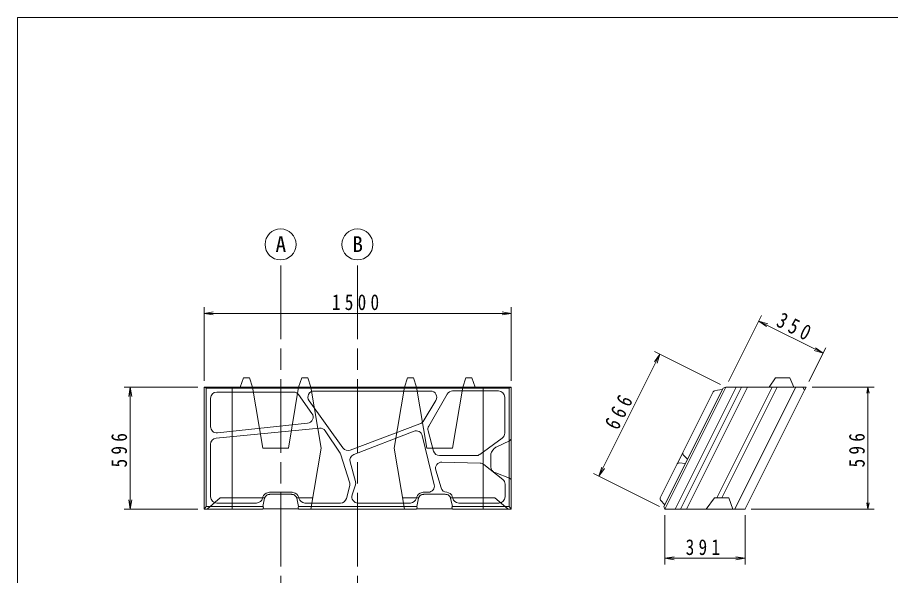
# Model space of a CAD drawing. Units: millimetres on the paper, scale 1:30. Extents: x 15 to 282, y 15 to 195.
# Drawn here: x 15 to 157.1, y 104.2 to 195 of the extents above; entities that cross this region are included whole.
import ezdxf
from ezdxf.enums import TextEntityAlignment as Align

# ---------------------------------------------------------------- set-up
doc = ezdxf.new("R2010")
doc.units = ezdxf.units.MM
doc.linetypes.add('CHAIN', pattern=[18.5, 12, -1.5, 3.5, -1.5])
for name, color, linetype, lineweight in [('D-STR-DIM', 7, 'Continuous', 13), ('D-STR-STR2', 3, 'Continuous', 13), ('V-nasSTD', 7, 'Continuous', 13)]:
    doc.layers.add(name, color=color, linetype=linetype, lineweight=lineweight)
doc.styles.add('ＭＳ ゴシック-5.0-0.0', font='')
doc.styles.get('ＭＳ ゴシック-5.0-0.0').set_extended_font_data('ＭＳ ゴシック-5.0-0.0')

msp = doc.modelspace()

# ---------------------------------------------------------------- linework, layer by layer
at = {"layer": 'D-STR-DIM', "linetype": 'CHAIN', "lineweight": 18}
for p, q in [((57.857, 154.661), (57.857, 53.892)), ((70.357, 154.661), (70.357, 53.892))]:
    msp.add_line(p, q, dxfattribs=at)
at = {"layer": 'D-STR-DIM'}
for p, q in [((45.357, 135.856), (45.357, 147.856)), ((95.357, 135.856), (95.357, 147.856)), ((45.357, 146.856), (46.857, 147.106)), ((45.357, 146.856), (95.357, 146.856)), ((45.357, 146.856), (46.857, 146.606)), ((95.357, 146.856), (93.857, 147.106)), ((95.357, 146.856), (93.857, 146.606)), ((44.357, 134.856), (32.357, 134.856)), ((33.357, 134.856), (33.107, 133.356)), ((33.357, 115), (33.357, 134.856)), ((33.357, 134.856), (33.607, 133.356)), ((33.357, 115), (33.107, 116.5)), ((33.357, 115), (33.607, 116.5)), ((44.357, 115), (32.357, 115)), ((120.357, 114), (120.357, 106)), ((133.401, 114), (133.401, 106)), ((120.357, 107), (121.857, 107.25)), ((120.357, 107), (133.401, 107)), ((120.357, 107), (121.857, 106.75)), ((133.401, 107), (131.901, 107.25)), ((133.401, 107), (131.901, 106.75))]:
    msp.add_line(p, q, dxfattribs=at)
for centre in [(57.819, 158.074), (70.319, 158.074)]:
    msp.add_circle(centre, 2.526, dxfattribs=at)
at = {"layer": 'D-STR-STR2'}
for p, q in [((51.757, 136.356), (51.257, 134.856)), ((51.757, 136.356), (52.757, 136.356)), ((52.757, 136.356), (53.257, 134.856)), ((61.257, 136.356), (60.757, 134.856)), ((61.257, 136.356), (62.257, 136.356)), ((62.257, 136.356), (62.757, 134.856)), ((78.457, 136.356), (77.957, 134.856)), ((79.457, 136.356), (78.457, 136.356)), ((79.457, 136.356), (79.957, 134.856)), ((87.957, 136.356), (87.457, 134.856)), ((88.957, 136.356), (87.957, 136.356)), ((88.957, 136.356), (89.457, 134.856)), ((138.329, 136.356), (137.329, 134.856)), ((138.329, 136.356), (140.662, 136.356)), ((141.329, 134.856), (140.662, 136.356)), ((45.357, 115), (45.357, 134.856)), ((45.357, 134.856), (45.69, 134.707)), ((95.357, 134.856), (45.357, 134.856)), ((45.69, 134.707), (45.69, 115.447)), ((95.024, 134.707), (45.69, 134.707)), ((47.422, 134.055), (59.933, 134.055)), ((49.924, 115.012), (49.924, 134.844)), ((54.924, 124.928), (53.259, 134.844)), ((59.09, 124.928), (60.755, 134.844)), ((60.749, 133.633), (62.924, 130.565)), ((64.424, 124.928), (62.759, 134.844)), ((63.267, 134.217), (82.235, 134.217)), ((76.29, 124.928), (77.955, 134.844)), ((81.624, 124.928), (79.959, 134.844)), ((84.944, 133.727), (81.926, 128.501)), ((85.79, 124.928), (87.455, 134.844)), ((93.292, 134.227), (85.81, 134.227)), ((90.79, 115.012), (90.79, 134.844)), ((95.024, 134.707), (95.357, 134.856)), ((95.024, 115.447), (95.024, 134.707)), ((95.357, 134.856), (95.357, 115)), ((120.208, 115.447), (129.838, 134.707)), ((130.285, 134.856), (120.357, 115)), ((122.024, 115), (131.952, 134.856)), ((122.91, 115), (132.838, 134.856)), ((128.229, 134.097), (123.286, 124.212)), ((123.883, 115), (133.811, 134.856)), ((128.483, 134.279), (129.706, 134.442)), ((128.813, 116.833), (137.825, 134.856)), ((129.617, 116.833), (138.629, 134.856)), ((129.838, 134.707), (130.285, 134.856)), ((130.285, 134.856), (142.78, 134.856)), ((141.628, 134.787), (131.734, 115)), ((143.083, 134.364), (133.423, 115.045)), ((142.78, 134.856), (143.083, 134.364)), ((142.78, 134.856), (143.329, 134.856)), ((143.083, 134.364), (143.329, 134.856)), ((46.422, 128.417), (46.422, 133.055)), ((67.962, 124.965), (62.455, 132.634)), ((83.088, 132.697), (81.004, 129.28)), ((94.292, 127.37), (94.292, 133.227)), ((47.326, 126.55), (64.157, 128.174)), ((62.214, 128.992), (47.528, 127.423)), ((80.501, 128.864), (69.125, 124.612)), ((65.085, 127.733), (67.505, 124.103)), ((79.538, 127.666), (69.746, 123.881)), ((82.825, 118.983), (80.87, 126.971)), ((81.826, 127.742), (82.709, 124.449)), ((90.231, 123.9), (93.881, 126.562)), ((46.422, 117), (46.422, 125.554)), ((95.053, 126.102), (92.919, 125.103)), ((95.053, 126.102), (95.355, 126.38)), ((59.09, 124.928), (54.924, 124.928)), ((62.759, 115.013), (64.424, 124.928)), ((67.625, 123.852), (69.052, 119.383)), ((77.955, 115.013), (76.29, 124.928)), ((81.624, 124.928), (85.79, 124.928)), ((83.675, 123.708), (89.641, 123.708)), ((92.018, 123.621), (92.018, 122.576)), ((123.277, 124.202), (122.404, 122.427)), ((124.042, 123.115), (123.345, 123.83)), ((69.142, 122.685), (70.006, 119.519)), ((84.062, 122.64), (90.289, 122.482)), ((90.881, 122.268), (93.975, 119.84)), ((92.011, 122.021), (92.018, 122.576)), ((122.36, 122.36), (119.599, 116.838)), ((123.703, 122.437), (122.693, 122.543)), ((83.928, 118.462), (83.072, 121.365)), ((95.048, 120.039), (92.826, 120.886)), ((95.348, 119.799), (95.048, 120.039)), ((69.066, 118.825), (68.521, 116.746)), ((69.992, 118.948), (69.461, 117.308)), ((94.357, 119.053), (94.357, 117)), ((48.008, 116.833), (45.91, 115.038)), ((55.236, 116.833), (48.008, 116.833)), ((54.898, 116.847), (54.885, 116.785)), ((55.222, 116.767), (54.932, 115.447)), ((56.086, 117.746), (59.595, 117.746)), ((56.094, 117.412), (59.587, 117.412)), ((63.065, 116.833), (60.444, 116.833)), ((60.749, 115.447), (60.459, 116.767)), ((60.796, 116.785), (60.782, 116.847)), ((77.649, 116.833), (80.27, 116.833)), ((79.932, 116.847), (79.918, 116.785)), ((80.255, 116.767), (79.965, 115.447)), ((81.854, 117.746), (81.119, 117.746)), ((84.62, 117.412), (81.127, 117.412)), ((85.477, 116.833), (92.706, 116.833)), ((85.782, 115.447), (85.492, 116.767)), ((85.829, 116.785), (85.816, 116.847)), ((92.706, 116.833), (94.804, 115.038)), ((127.067, 115), (128.401, 116.833)), ((128.401, 116.833), (130.734, 116.833)), ((130.734, 116.833), (131.401, 115)), ((45.357, 115), (45.69, 115.447)), ((45.69, 115.447), (54.932, 115.447)), ((53.908, 116), (47.422, 116)), ((55.025, 115.303), (54.924, 115)), ((54.932, 115.447), (55.025, 115.303)), ((60.656, 115.303), (60.749, 115.447)), ((60.757, 115), (60.656, 115.303)), ((60.749, 115.447), (79.965, 115.447)), ((67.554, 116), (61.773, 116)), ((70.413, 116), (78.941, 116)), ((79.957, 115), (80.058, 115.303)), ((79.965, 115.447), (80.058, 115.303)), ((85.689, 115.303), (85.782, 115.447)), ((85.689, 115.303), (85.79, 115)), ((85.782, 115.447), (95.024, 115.447)), ((86.806, 116), (93.357, 116)), ((95.024, 115.447), (95.357, 115)), ((120.342, 115.715), (119.652, 116.463)), ((120.208, 115.447), (120.357, 115)), ((54.924, 115), (45.357, 115)), ((54.936, 115.038), (60.744, 115.038)), ((79.957, 115), (60.757, 115)), ((85.778, 115.038), (79.97, 115.038)), ((95.357, 115), (85.79, 115)), ((120.357, 115), (133.401, 115)), ((133.423, 115.045), (133.401, 115))]:
    msp.add_line(p, q, dxfattribs=at)
for points in [[(92.919, 125.103), (92.888, 125.089), (92.846, 125.067), (92.721, 124.993), (92.62, 124.917), (92.344, 124.612), (92.136, 124.251), (92.053, 123.997), (92.02, 123.695), (92.019, 123.651), (92.018, 123.621)], [(92.011, 122.021), (92.016, 121.929), (92.031, 121.803), (92.058, 121.684), (92.097, 121.578), (92.146, 121.473), (92.206, 121.37), (92.278, 121.274), (92.357, 121.186), (92.442, 121.107), (92.544, 121.032), (92.703, 120.943), (92.826, 120.886)], [(56.086, 117.746), (56.005, 117.742), (55.886, 117.73), (55.676, 117.683), (55.481, 117.595), (55.245, 117.424), (55.055, 117.211), (54.993, 117.108), (54.948, 117.007), (54.917, 116.915), (54.898, 116.847)], [(56.094, 117.412), (56.029, 117.409), (55.939, 117.4), (55.782, 117.365), (55.649, 117.305), (55.47, 117.175), (55.324, 117.012), (55.289, 116.954), (55.259, 116.886), (55.236, 116.817), (55.222, 116.767)], [(60.459, 116.767), (60.445, 116.817), (60.422, 116.886), (60.392, 116.954), (60.357, 117.012), (60.211, 117.175), (60.031, 117.305), (59.898, 117.365), (59.741, 117.4), (59.651, 117.409), (59.587, 117.412)], [(60.782, 116.847), (60.764, 116.915), (60.733, 117.007), (60.688, 117.108), (60.626, 117.211), (60.435, 117.424), (60.199, 117.595), (60.004, 117.683), (59.794, 117.73), (59.676, 117.742), (59.595, 117.746)], [(81.119, 117.746), (81.038, 117.742), (80.919, 117.73), (80.71, 117.683), (80.515, 117.595), (80.279, 117.424), (80.088, 117.211), (80.026, 117.108), (79.981, 117.007), (79.95, 116.915), (79.932, 116.847)], [(81.127, 117.412), (81.063, 117.409), (80.973, 117.4), (80.816, 117.365), (80.683, 117.305), (80.503, 117.175), (80.357, 117.012), (80.322, 116.954), (80.292, 116.886), (80.269, 116.817), (80.255, 116.767)], [(85.492, 116.767), (85.478, 116.817), (85.455, 116.886), (85.425, 116.954), (85.39, 117.012), (85.244, 117.175), (85.065, 117.305), (84.932, 117.365), (84.775, 117.4), (84.685, 117.409), (84.62, 117.412)], [(84.888, 117.746), (85.415, 117.572), (85.686, 117.282), (85.819, 116.833)]]:
    msp.add_lwpolyline(points, dxfattribs=at)
for centre, radius, start, end in [((47.422, 133.055), 1, 90, 180), ((59.933, 133.055), 1, 35.32414, 90), ((63.267, 133.217), 1, 90, 215.6828), ((82.235, 133.217), 1, 328.61441, 90), ((85.81, 133.227), 1, 90, 150), ((93.292, 133.227), 1, 0, 90), ((128.527, 133.948), 0.333, 97.62767, 153.43495), ((62.108, 129.986), 1, 276.09888, 35.32414), ((47.422, 128.417), 1, 180, 276.09888), ((64.253, 127.178), 1, 33.69007, 95.51124), ((80.15, 129.801), 1, 290.49734, 328.61441), ((82.792, 128.001), 1, 150, 195), ((47.422, 125.554), 1, 95.51124, 180), ((79.898, 126.733), 1, 13.75721, 111.13424), ((93.292, 127.37), 1, 306.0975, 0), ((66.673, 123.548), 1, 17.7029, 33.69007), ((68.774, 125.548), 1, 215.6828, 290.49734), ((70.107, 122.948), 1, 111.13424, 195.25512), ((83.675, 124.708), 1, 195, 270), ((89.641, 124.708), 1, 270, 306.0975), ((123.584, 124.063), 0.333, 153.43495, 224.24076), ((84.033, 121.64), 1, 88.35402, 195.9966), ((90.264, 121.482), 1, 51.86296, 88.54232), ((122.658, 122.211), 0.333, 84.00777, 153.43495), ((68.099, 119.079), 1, 345.29615, 17.7029), ((69.041, 119.256), 1, 342.06376, 15.25512), ((93.357, 119.053), 1, 0, 51.86296), ((81.854, 118.746), 1, 270, 13.75721), ((84.888, 118.746), 1, 196.44914, 270), ((47.422, 117), 1, 180, 270), ((53.908, 117), 1, 270, 347.59793), ((61.773, 117), 1, 192.40207, 270), ((67.554, 117), 1, 270, 345.29615), ((70.413, 117), 1, 162.06376, 270), ((78.941, 117), 1, 270, 347.59793), ((86.806, 117), 1, 192.40207, 270), ((93.357, 117), 1, 270, 0), ((119.897, 116.689), 0.333, 153.43495, 222.6636)]:
    msp.add_arc(centre, radius, start, end, dxfattribs=at)
at = {"layer": 'V-nasSTD'}
for p, q in [((130.732, 135.751), (136.099, 146.484)), ((135.652, 145.589), (146.087, 140.372)), ((135.652, 145.589), (137.105, 145.142)), ((135.652, 145.589), (136.882, 144.695)), ((129.391, 135.303), (118.658, 140.67)), ((143.776, 135.751), (146.534, 141.266)), ((146.087, 140.372), (144.633, 140.819)), ((146.087, 140.372), (144.857, 141.266)), ((109.624, 120.367), (119.552, 140.223)), ((119.552, 140.223), (118.658, 138.993)), ((119.552, 140.223), (119.105, 138.769)), ((144.329, 134.856), (154.403, 134.856)), ((153.403, 134.856), (153.237, 133.856)), ((153.403, 115.005), (153.403, 134.856)), ((153.403, 134.856), (153.57, 133.856)), ((119.463, 115.447), (108.729, 120.814)), ((109.624, 120.367), (110.071, 121.82)), ((109.624, 120.367), (110.518, 121.596)), ((153.403, 115.005), (153.237, 116.005)), ((153.403, 115.005), (153.57, 116.005)), ((134.403, 115.005), (154.403, 115.005))]:
    msp.add_line(p, q, dxfattribs=at)
msp.add_lwpolyline([(15, 15), (15, 195), (282, 195), (282, 15)], close=True, dxfattribs=at)

# ---------------------------------------------------------------- texts
at = {"layer": 'D-STR-DIM', "style": 'ＭＳ ゴシック-5.0-0.0'}
for s, p in [('A', (56.986, 156.062)), ('B', (69.486, 156.062))]:
    msp.add_text(s, height=2.566, dxfattribs=at).set_placement(p, align=Align.BOTTOM_LEFT)
at = {"layer": 'D-STR-DIM', "char_height": 2.566, "attachment_point": 8, "style": 'ＭＳ ゴシック-5.0-0.0'}
for s, insert in [('\\T1.5;\\W0.8;1500', (70.357, 147.356)), ('\\T1.5;\\W0.8;391', (126.879, 107.5))]:
    msp.add_mtext(s, dxfattribs=dict(at, insert=insert))
at = {"layer": 'D-STR-DIM', "insert": (32.857, 124.928), "char_height": 2.566, "attachment_point": 8, "rotation": 90, "style": 'ＭＳ ゴシック-5.0-0.0'}
msp.add_mtext('\\T1.5;\\W0.8;596', dxfattribs=at)
at = {"layer": 'V-nasSTD', "char_height": 2.566, "attachment_point": 8, "style": 'ＭＳ ゴシック-5.0-0.0'}
for s, insert, rotation in [('\\T1.5;\\W0.8;350', (141.093, 143.428), 333.435), ('\\T1.5;\\W0.8;666', (114.141, 130.518), 63.435), ('\\T1.5;\\W0.8;596', (152.903, 124.931), 90)]:
    msp.add_mtext(s, dxfattribs=dict(at, insert=insert, rotation=rotation))

doc.saveas('drawing.dxf')
